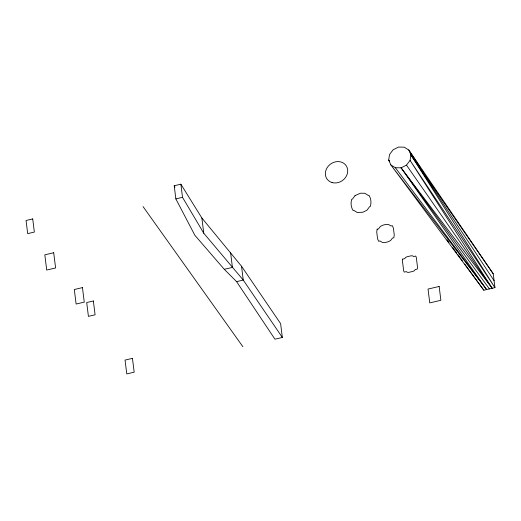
<?xml version="1.0" encoding="UTF-8"?>
<svg xmlns="http://www.w3.org/2000/svg" width="521" height="521" viewBox="0 0 521 521"><rect width="100%" height="100%" fill="white"/><g stroke="black" fill="none" stroke-linecap="round" stroke-linejoin="round"><path stroke-width="0.78" d="M493.224 273.785L410.913 154.848L410.073 160.383L406.478 165.131L401.092 167.827L395.361 167.736L390.822 164.89L388.692 160.058L389.532 154.522L393.127 149.768L398.506 147.078L404.237 147.163L408.777 150.009L493.224 273.785L494.95 287.612L483.84 290.217L390.822 164.89L486.614 289.565L401.092 167.827L492.169 288.263L410.073 160.383L494.95 287.612L410.913 154.848L408.777 150.009L419.933 167.007M174.209 185.756L180.878 184.193L201.874 218.019L241.529 266.238L280.617 323.626L282.336 337.458L274.932 339.191L236.586 281.633L224.277 269.305L194.88 235.316L175.851 198.898L174.209 185.756L174.978 187.163M175.851 198.898L182.513 197.335L203.77 233.232L243.248 280.07L282.336 337.458M224.277 269.305L232.425 267.397L230.621 252.874M236.586 281.633L243.248 280.07L241.529 266.238M389.675 161.347L388.692 160.058L389.643 161.36M395.361 167.736L486.614 289.565M447.025 239.855L448.933 242.473M452.762 247.703L456.585 252.939M457.542 254.241L462.322 260.787M464.712 264.056L483.84 290.217M401.092 167.827L489.395 288.914M143.054 206.59L242.877 346.706M406.478 165.131L492.169 288.263M410.913 154.848L494.09 280.695M421.723 169.722L423.059 171.767M201.874 218.019L203.77 233.232M180.878 184.193L182.513 197.335M377.152 229.207L376.729 231.975L377.588 238.892L378.656 241.308L380.05 240.982L382.316 242.408A11.377 9.906 -35.5 0 0 390.652 240.455L392.45 238.077L393.837 237.752L394.26 234.984L393.401 228.068L392.333 225.652L390.939 225.977L388.673 224.551A11.377 9.906 -35.5 0 0 380.337 226.505L378.539 228.882L377.152 229.207M402.596 259.139L402.381 260.52L403.677 270.894L404.211 272.105L406.295 271.617L407.429 272.327L408.861 272.346L413.029 271.369L414.371 270.699L415.27 269.513L417.354 269.025L417.568 267.638L416.272 257.263L415.738 256.052L413.654 256.54L412.521 255.831L411.089 255.811L406.921 256.788L405.579 257.459L404.68 258.65L402.596 259.139M355.101 195.551L352.404 199.113L351.708 199.276A16.131 14.047 -35.5 0 0 353.108 210.517L353.805 210.354L357.211 212.49L362.896 212.229L366.934 210.21L369.63 206.642L370.32 206.479A16.131 14.047 -35.5 0 0 368.92 195.245L368.23 195.408L364.824 193.271L360.525 193.206L355.101 195.551M32.719 218.924L26.05 220.487L27.685 233.629L34.353 232.066L32.719 218.924M53.709 252.75L44.819 254.834L46.714 270.047L55.604 267.963L53.709 252.75M82.455 287.605L74.308 289.513L76.118 304.036L84.265 302.128L82.455 287.605M93.363 300.975L86.701 302.538L88.42 316.364L95.089 314.801L93.363 300.975M132.451 358.357L125.047 360.089L126.766 373.922L134.177 372.189L132.451 358.357M439.151 286.459L428.034 289.064L429.76 302.896L440.87 300.291L439.151 286.459M332.098 182.565A11.67 10.166 -35.5 0 0 347.65 169.677A11.67 10.166 -35.5 0 0 329.858 164.597A11.67 10.166 -35.5 0 0 332.098 182.565"/></g></svg>
